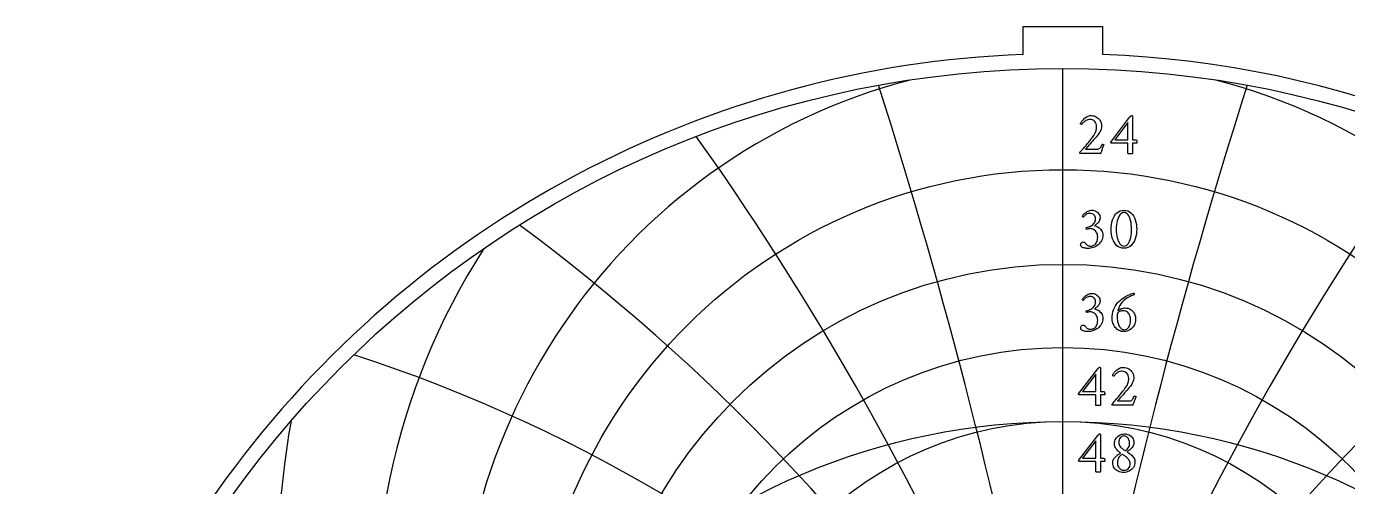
# Model space of a CAD drawing. Header units: millimetres. Extents: x -71 to 71, y -71 to 73.
# Drawn here: x -71.2 to 19.6, y 41.5 to 73.1 of the extents above; entities that cross this region are included whole.
import ezdxf

# ---------------------------------------------------------------- set-up
doc = ezdxf.new("R2010")
doc.units = ezdxf.units.MM
for name, color, linetype in [('CUT_OUTER', 1, 'Continuous'), ('ENGRAVE', 7, 'Continuous'), ('ENGRAVE_FINE', 8, 'Continuous'), ('TEXT', 5, 'Continuous')]:
    doc.layers.add(name, color=color, linetype=linetype)

msp = doc.modelspace()

# ---------------------------------------------------------------- linework, layer by layer
at = {"layer": 'CUT_OUTER'}
for points in [[(-2.73, 73.092), (2.73, 73.092), (2.73, 71.1674)], [(-2.73, 71.1674), (-2.73, 73.092)]]:
    msp.add_lwpolyline(points, dxfattribs=at)
for centre, radius, start, end in [((-0.0002, -0.0002), 71.2199, 143.788848, 87.803032), ((-0.0008, 0.001), 71.2187, 92.196158, 143.789292)]:
    msp.add_arc(centre, radius, start, end, dxfattribs=at)
at = {"layer": 'ENGRAVE'}
msp.add_lwpolyline([(0, -70.2), (0, 70.2)], dxfattribs=at)
for centre, radius in [((0, 0), 70.2), ((0, 26.7402), 36.5076), ((0, 24.7341), 32.0122), ((0, 23.1026), 27.9324), ((0, 0), 45.9522), ((0, 21.772), 24.1802)]:
    msp.add_circle(centre, radius, dxfattribs=at)
for centre, radius, start, end in [((0, 29.2236), 41.5365, 104.652903, 75.347097), ((0, 32.3304), 47.2611, 147.339419, 32.660581), ((0, 36.2734), 53.9128, 169.605342, 10.394658)]:
    msp.add_arc(centre, radius, start, end, dxfattribs=at)
at = {"layer": 'ENGRAVE_FINE'}
for centre, radius, start, end in [((-389.4722, -51.0351), 395.4804, 4.461368, 17.676322), ((-389.4722, -51.0351), 395.4804, 4.461368, 17.676322), ((389.4722, -51.0351), 395.4804, 162.323678, 175.538632), ((389.4722, -51.0351), 395.4804, 162.323678, 175.538632), ((-188.6815, -51.0351), 200.7907, 8.977692, 35.48643), ((-188.6815, -51.0351), 200.7907, 8.977692, 35.48643), ((188.6815, -51.0351), 200.7907, 144.51357, 171.022308), ((188.6815, -51.0351), 200.7907, 144.51357, 171.022308), ((-118.9476, -51.0351), 137.3489, 13.606314, 53.548789), ((-118.9476, -51.0351), 137.3489, 13.606314, 53.548789), ((118.9476, -51.0351), 137.3489, 126.451211, 166.393686), ((118.9476, -51.0351), 137.3489, 126.451211, 166.393686), ((-81.843, -51.0351), 106.8385, 18.409528, 71.93986), ((-81.843, -51.0351), 106.8385, 18.409528, 71.93986), ((81.843, -51.0351), 106.8385, 108.06014, 161.590472), ((81.843, -51.0351), 106.8385, 108.06014, 161.590472)]:
    msp.add_arc(centre, radius, start, end, dxfattribs=at)
at = {"layer": 'TEXT'}
for points in [[(2.8189, 64.9693), (2.7979, 64.9178), (2.7764, 64.8629), (2.7543, 64.8046), (2.7318, 64.743), (2.7094, 64.6809), (2.6882, 64.6211), (2.6679, 64.5636), (2.6487, 64.5085), (2.6316, 64.4589), (2.6176, 64.4182), (2.6067, 64.3862), (2.5989, 64.3631), (1.1957, 64.3631), (1.1893, 64.3679), (1.1827, 64.374), (1.1758, 64.3814), (1.1687, 64.3901), (1.1623, 64.3991), (1.1578, 64.4073), (1.1551, 64.4147), (1.1541, 64.4213), (1.2398, 64.5178), (1.3264, 64.6164), (1.4141, 64.7171), (1.5029, 64.8198), (1.5911, 64.9234), (1.6773, 65.0264), (1.7613, 65.1289), (1.8433, 65.2308), (1.9214, 65.3305), (1.9938, 65.426), (2.0605, 65.5173), (2.1215, 65.6045), (2.1782, 65.693), (2.2237, 65.7757), (2.2581, 65.8528), (2.2813, 65.9242), (2.2968, 65.9934), (2.3078, 66.0643), (2.3144, 66.1367), (2.3166, 66.2106), (2.3087, 66.3103), (2.2849, 66.4016), (2.2454, 66.4846), (2.19, 66.5593), (2.1224, 66.6211), (2.0462, 66.6652), (1.9615, 66.6917), (1.8682, 66.7005), (1.7899, 66.6961), (1.7167, 66.6829), (1.6487, 66.6608), (1.5859, 66.6299), (1.5286, 66.5939), (1.4769, 66.5562), (1.431, 66.5171), (1.3908, 66.4763), (1.3565, 66.4374), (1.3285, 66.4037), (1.3067, 66.3751), (1.2912, 66.3518), (1.2786, 66.3535), (1.2657, 66.3585), (1.2526, 66.3669), (1.2393, 66.3788), (1.2275, 66.3913), (1.219, 66.4021), (1.214, 66.4111), (1.2123, 66.4182), (1.2212, 66.4401), (1.2356, 66.4685), (1.2555, 66.5034), (1.2808, 66.5448), (1.3115, 66.59), (1.3477, 66.6362), (1.3894, 66.6834), (1.4365, 66.7316), (1.4882, 66.7786), (1.5439, 66.8219), (1.6034, 66.8616), (1.6669, 66.8977), (1.7342, 66.9277), (1.8054, 66.9491), (1.8806, 66.9619), (1.9596, 66.9662), (2.0549, 66.9601), (2.1459, 66.9418), (2.2324, 66.9113), (2.3145, 66.8686), (2.3903, 66.8164), (2.4578, 66.7571), (2.5169, 66.6908), (2.5678, 66.6175), (2.6086, 66.5394), (2.6378, 66.4587), (2.6553, 66.3754), (2.6612, 66.2895), (2.6573, 66.2036), (2.6456, 66.1203), (2.6262, 66.0396), (2.5989, 65.9615), (2.5649, 65.886), (2.5252, 65.8131), (2.4798, 65.7428), (2.4287, 65.6751), (2.3562, 65.5864), (2.2798, 65.495), (2.1994, 65.4007), (2.1152, 65.3035), (2.0303, 65.2064), (1.9476, 65.1125), (1.8673, 65.0217), (1.7893, 64.934), (1.7164, 64.8521), (1.6513, 64.7788), (1.594, 64.7141), (1.5444, 64.6579), (2.3498, 64.6579), (2.4073, 64.6627), (2.4593, 64.6771), (2.5059, 64.7011), (2.547, 64.7347), (2.5848, 64.7782), (2.6212, 64.8318), (2.6564, 64.8955), (2.6902, 64.9693), (2.6962, 64.9802), (2.7058, 64.988), (2.719, 64.9926), (2.7359, 64.9942), (2.7432, 64.9937), (2.7525, 64.9921), (2.7639, 64.9895), (2.7774, 64.9859), (2.7909, 64.9817), (2.8023, 64.9776), (2.8117, 64.9734), (2.8189, 64.9693)], [(4.7328, 66.9745), (4.7483, 66.973), (4.7614, 66.9683), (4.7721, 66.9605), (4.7806, 66.9496), (4.7869, 66.9371), (4.7915, 66.9247), (4.7942, 66.9122), (4.7951, 66.8998), (4.7951, 65.3014), (5.0359, 65.3014), (5.046, 65.2983), (5.0556, 65.289), (5.0647, 65.2734), (5.0733, 65.2516), (5.0805, 65.2256), (5.0857, 65.1976), (5.0888, 65.1675), (5.0899, 65.1353), (5.0891, 65.1141), (5.0868, 65.0959), (5.0829, 65.0809), (5.0774, 65.0689), (4.7951, 65.0689), (4.7951, 64.359), (4.7934, 64.3583), (4.7884, 64.3564), (4.7799, 64.3532), (4.7681, 64.3486), (4.7488, 64.3441), (4.7178, 64.3408), (4.6751, 64.3389), (4.6207, 64.3382), (4.5572, 64.3403), (4.5118, 64.3465), (4.4845, 64.3569), (4.4754, 64.3714), (4.4754, 65.0689), (3.3337, 65.0689), (3.324, 65.0758), (3.3156, 65.084), (3.3084, 65.0934), (3.3026, 65.1042), (3.2981, 65.1152), (3.2948, 65.1255), (3.2929, 65.135), (3.2922, 65.1436), (4.6124, 66.8707), (4.6239, 66.8841), (4.6374, 66.8993), (4.6529, 66.9163), (4.6706, 66.9351), (4.6885, 66.9523), (4.7048, 66.9646), (4.7196, 66.972), (4.7328, 66.9745)], [(4.4754, 66.4888), (3.5662, 65.3014), (4.4754, 65.3014)], [(2.0218, 60.4647), (2.075, 60.4609), (2.1308, 60.4496), (2.1892, 60.4308), (2.2502, 60.4045), (2.3102, 60.3709), (2.3659, 60.3303), (2.4171, 60.2827), (2.464, 60.228), (2.503, 60.1668), (2.5309, 60.0993), (2.5477, 60.0256), (2.5532, 59.9457), (2.5492, 59.8827), (2.5372, 59.8222), (2.517, 59.7643), (2.4889, 59.7091), (2.4552, 59.6569), (2.4183, 59.6084), (2.3784, 59.5635), (2.3353, 59.5223), (2.2918, 59.4849), (2.2507, 59.4517), (2.2119, 59.4226), (2.1754, 59.3977), (2.2346, 59.3855), (2.2958, 59.3655), (2.3592, 59.3378), (2.4245, 59.3022), (2.4885, 59.259), (2.5475, 59.2083), (2.6016, 59.15), (2.6508, 59.0843), (2.6917, 59.011), (2.7209, 58.9301), (2.7384, 58.8418), (2.7442, 58.7459), (2.7386, 58.6446), (2.7219, 58.5482), (2.694, 58.4567), (2.655, 58.3702), (2.6067, 58.2892), (2.5512, 58.2145), (2.4884, 58.146), (2.4183, 58.0837), (2.3424, 58.0281), (2.2621, 57.9794), (2.1774, 57.9378), (2.0883, 57.9031), (1.9964, 57.8759), (1.9035, 57.8564), (1.8096, 57.8447), (1.7146, 57.8409), (1.6727, 57.8423), (1.6259, 57.8466), (1.5741, 57.8537), (1.5174, 57.8637), (1.4597, 57.8768), (1.4048, 57.8933), (1.3528, 57.9131), (1.3036, 57.9363), (1.2943, 57.9446), (1.2828, 57.9571), (1.2694, 57.9737), (1.2538, 57.9945), (1.2393, 58.0176), (1.2289, 58.0412), (1.2226, 58.0653), (1.2206, 58.09), (1.2238, 58.1315), (1.2335, 58.1688), (1.2498, 58.202), (1.2725, 58.2311), (1.2993, 58.2547), (1.328, 58.2716), (1.3585, 58.2817), (1.3908, 58.2851), (1.4301, 58.2811), (1.465, 58.269), (1.4955, 58.2489), (1.5216, 58.2207), (1.5456, 58.1895), (1.5698, 58.16), (1.5943, 58.1324), (1.6191, 58.1066), (1.6496, 58.0797), (1.683, 58.0573), (1.7192, 58.0392), (1.7582, 58.0256), (1.7986, 58.0156), (1.8386, 58.0085), (1.8785, 58.0042), (1.918, 58.0028), (1.9721, 58.0065), (2.0265, 58.0178), (2.0811, 58.0366), (2.136, 58.063), (2.1888, 58.098), (2.2372, 58.1429), (2.2812, 58.1976), (2.3208, 58.2622), (2.3534, 58.3376), (2.3768, 58.4247), (2.3908, 58.5234), (2.3955, 58.6338), (2.3908, 58.7144), (2.3768, 58.79), (2.3534, 58.8607), (2.3208, 58.9265), (2.2807, 58.9866), (2.2351, 59.0402), (2.1841, 59.0872), (2.1277, 59.1279), (2.0676, 59.1605), (2.0057, 59.1839), (1.942, 59.1979), (1.8765, 59.2026), (1.8432, 59.2013), (1.8096, 59.1974), (1.7757, 59.1909), (1.7416, 59.1818), (1.7093, 59.1722), (1.6809, 59.1642), (1.6564, 59.1577), (1.6357, 59.1528), (1.6248, 59.1701), (1.6171, 59.1891), (1.6124, 59.2096), (1.6108, 59.2316), (1.6113, 59.2451), (1.6129, 59.2566), (1.6155, 59.2659), (1.6191, 59.2732), (1.699, 59.2942), (1.7769, 59.3199), (1.8527, 59.3502), (1.9263, 59.3853), (1.9955, 59.4253), (2.0576, 59.4709), (2.1128, 59.5219), (2.1609, 59.5783), (2.2, 59.641), (2.2279, 59.7106), (2.2446, 59.7873), (2.2502, 59.871), (2.2432, 59.9486), (2.2222, 60.0194), (2.1871, 60.0835), (2.1381, 60.1408), (2.0781, 60.1881), (2.0104, 60.2218), (1.9349, 60.242), (1.8516, 60.2488), (1.7893, 60.245), (1.7312, 60.2337), (1.6773, 60.2149), (1.6274, 60.1886), (1.5822, 60.1582), (1.5418, 60.1274), (1.5064, 60.096), (1.4759, 60.064), (1.4501, 60.0349), (1.4287, 60.0116), (1.4117, 59.9944), (1.3991, 59.9831), (1.3908, 59.9849), (1.3825, 59.9904), (1.3742, 59.9994), (1.3659, 60.0121), (1.3586, 60.0267), (1.3534, 60.0412), (1.3503, 60.0557), (1.3493, 60.0703), (1.3826, 60.1176), (1.4204, 60.1642), (1.4625, 60.21), (1.5091, 60.255), (1.5598, 60.2978), (1.6145, 60.337), (1.673, 60.3726), (1.7354, 60.4045), (1.8015, 60.4308), (1.8713, 60.4496), (1.9448, 60.4609), (2.0218, 60.4647)], [(4.1931, 60.4605), (4.3308, 60.4494), (4.4573, 60.4159), (4.5726, 60.3601), (4.6768, 60.282), (4.7694, 60.1853), (4.8501, 60.0739), (4.9189, 59.9477), (4.9757, 59.8066), (5.0202, 59.6547), (5.052, 59.4958), (5.0711, 59.3299), (5.0774, 59.1569), (5.0709, 58.984), (5.0515, 58.818), (5.019, 58.6591), (4.9736, 58.5072), (4.9159, 58.366), (4.8465, 58.2394), (4.7654, 58.1273), (4.6726, 58.0298), (4.5687, 57.9507), (4.4542, 57.8943), (4.329, 57.8604), (4.1931, 57.8492), (4.0608, 57.8604), (3.9378, 57.8943), (3.8242, 57.9507), (3.7198, 58.0298), (3.626, 58.1273), (3.5439, 58.2394), (3.4735, 58.366), (3.4147, 58.5072), (3.3684, 58.6591), (3.3353, 58.818), (3.3155, 58.984), (3.3088, 59.1569), (3.3153, 59.3299), (3.3348, 59.4958), (3.3672, 59.6547), (3.4126, 59.8066), (3.4705, 59.9477), (3.5403, 60.0739), (3.622, 60.1853), (3.7157, 60.282), (3.8203, 60.3601), (3.9347, 60.4159), (4.059, 60.4494), (4.1931, 60.4605)], [(4.2139, 60.3111), (4.1318, 60.3013), (4.0556, 60.2721), (3.9854, 60.2235), (3.9212, 60.1554), (3.8635, 60.0709), (3.8127, 59.9732), (3.769, 59.8623), (3.7323, 59.7381), (3.7032, 59.6037), (3.6825, 59.4621), (3.67, 59.3131), (3.6659, 59.1569), (3.67, 59.0024), (3.6825, 58.8544), (3.7032, 58.7128), (3.7323, 58.5778), (3.7685, 58.4526), (3.8107, 58.3406), (3.8588, 58.2419), (3.9129, 58.1564), (3.9722, 58.0874), (4.0359, 58.0381), (4.104, 58.0085), (4.1765, 57.9986), (4.264, 58.0087), (4.3436, 58.0391), (4.4155, 58.0897), (4.4796, 58.1605), (4.536, 58.2482), (4.5849, 58.3494), (4.6263, 58.4641), (4.6602, 58.5923), (4.6865, 58.7301), (4.7053, 58.8736), (4.7166, 59.0228), (4.7204, 59.1777), (4.7164, 59.3335), (4.7043, 59.4813), (4.6842, 59.621), (4.656, 59.7527), (4.6207, 59.8738), (4.5792, 59.982), (4.5315, 60.0773), (4.4775, 60.1595), (4.4182, 60.2258), (4.3545, 60.2732), (4.2864, 60.3016), (4.2139, 60.3111)], [(2.0218, 54.7535), (2.075, 54.7498), (2.1308, 54.7385), (2.1892, 54.7197), (2.2502, 54.6933), (2.3102, 54.6597), (2.3659, 54.6191), (2.4171, 54.5715), (2.464, 54.5169), (2.503, 54.4556), (2.5309, 54.3882), (2.5477, 54.3145), (2.5532, 54.2346), (2.5492, 54.1715), (2.5372, 54.1111), (2.517, 54.0532), (2.4889, 53.9979), (2.4552, 53.9458), (2.4183, 53.8973), (2.3784, 53.8524), (2.3353, 53.8111), (2.2918, 53.7737), (2.2507, 53.7405), (2.2119, 53.7115), (2.1754, 53.6866), (2.2346, 53.6744), (2.2958, 53.6544), (2.3592, 53.6266), (2.4245, 53.5911), (2.4885, 53.5479), (2.5475, 53.4971), (2.6016, 53.4389), (2.6508, 53.3731), (2.6917, 53.2998), (2.7209, 53.219), (2.7384, 53.1306), (2.7442, 53.0348), (2.7386, 52.9334), (2.7219, 52.837), (2.694, 52.7456), (2.655, 52.659), (2.6067, 52.5781), (2.5512, 52.5033), (2.4884, 52.4348), (2.4183, 52.3726), (2.3424, 52.3169), (2.2621, 52.2683), (2.1774, 52.2266), (2.0883, 52.192), (1.9964, 52.1647), (1.9035, 52.1453), (1.8096, 52.1336), (1.7146, 52.1297), (1.6727, 52.1311), (1.6259, 52.1354), (1.5741, 52.1425), (1.5174, 52.1525), (1.4597, 52.1656), (1.4048, 52.1821), (1.3528, 52.202), (1.3036, 52.2252), (1.2943, 52.2335), (1.2828, 52.2459), (1.2694, 52.2626), (1.2538, 52.2833), (1.2393, 52.3064), (1.2289, 52.33), (1.2226, 52.3542), (1.2206, 52.3788), (1.2238, 52.4203), (1.2335, 52.4577), (1.2498, 52.4909), (1.2725, 52.52), (1.2993, 52.5436), (1.328, 52.5604), (1.3585, 52.5706), (1.3908, 52.5739), (1.4301, 52.5699), (1.465, 52.5578), (1.4955, 52.5377), (1.5216, 52.5096), (1.5456, 52.4783), (1.5698, 52.4489), (1.5943, 52.4212), (1.6191, 52.3954), (1.6496, 52.3686), (1.683, 52.3461), (1.7192, 52.3281), (1.7582, 52.3145), (1.7986, 52.3045), (1.8386, 52.2973), (1.8785, 52.293), (1.918, 52.2916), (1.9721, 52.2954), (2.0265, 52.3067), (2.0811, 52.3255), (2.136, 52.3518), (2.1888, 52.3868), (2.2372, 52.4317), (2.2812, 52.4865), (2.3208, 52.5511), (2.3534, 52.6265), (2.3768, 52.7135), (2.3908, 52.8123), (2.3955, 52.9227), (2.3908, 53.0032), (2.3768, 53.0789), (2.3534, 53.1496), (2.3208, 53.2154), (2.2807, 53.2754), (2.2351, 53.329), (2.1841, 53.3761), (2.1277, 53.4167), (2.0676, 53.4494), (2.0057, 53.4728), (1.942, 53.4868), (1.8765, 53.4914), (1.8432, 53.4901), (1.8096, 53.4862), (1.7757, 53.4798), (1.7416, 53.4707), (1.7093, 53.4611), (1.6809, 53.453), (1.6564, 53.4465), (1.6357, 53.4416), (1.6248, 53.459), (1.6171, 53.4779), (1.6124, 53.4984), (1.6108, 53.5205), (1.6113, 53.534), (1.6129, 53.5454), (1.6155, 53.5547), (1.6191, 53.562), (1.699, 53.583), (1.7769, 53.6087), (1.8527, 53.6391), (1.9263, 53.6741), (1.9955, 53.7142), (2.0576, 53.7597), (2.1128, 53.8107), (2.1609, 53.8672), (2.2, 53.9298), (2.2279, 53.9995), (2.2446, 54.0762), (2.2502, 54.1598), (2.2432, 54.2374), (2.2222, 54.3083), (2.1871, 54.3724), (2.1381, 54.4297), (2.0781, 54.4769), (2.0104, 54.5107), (1.9349, 54.5309), (1.8516, 54.5376), (1.7893, 54.5339), (1.7312, 54.5226), (1.6773, 54.5038), (1.6274, 54.4774), (1.5822, 54.4471), (1.5418, 54.4162), (1.5064, 54.3848), (1.4759, 54.3529), (1.4501, 54.3237), (1.4287, 54.3005), (1.4117, 54.2832), (1.3991, 54.2719), (1.3908, 54.2738), (1.3825, 54.2792), (1.3742, 54.2883), (1.3659, 54.301), (1.3586, 54.3155), (1.3534, 54.3301), (1.3503, 54.3446), (1.3493, 54.3591), (1.3826, 54.4065), (1.4204, 54.4531), (1.4625, 54.4988), (1.5091, 54.5439), (1.5598, 54.5867), (1.6145, 54.6259), (1.673, 54.6614), (1.7354, 54.6933), (1.8015, 54.7197), (1.8713, 54.7385), (1.9448, 54.7498), (2.0218, 54.7535)], [(4.2596, 53.753), (4.3611, 53.7481), (4.4542, 53.7333), (4.5386, 53.7086), (4.6145, 53.6741), (4.6825, 53.6319), (4.7432, 53.5843), (4.7967, 53.5313), (4.8429, 53.4728), (4.8824, 53.4107), (4.916, 53.3472), (4.9437, 53.282), (4.9653, 53.2154), (4.9817, 53.1496), (4.9934, 53.0872), (5.0004, 53.0281), (5.0027, 52.9725), (4.9958, 52.8623), (4.9752, 52.7561), (4.9408, 52.6537), (4.8927, 52.5552), (4.833, 52.4634), (4.764, 52.3809), (4.6856, 52.3077), (4.5979, 52.2439), (4.5026, 52.1921), (4.4012, 52.1551), (4.2939, 52.1329), (4.1807, 52.1256), (4.0915, 52.1306), (4.0068, 52.1458), (3.9265, 52.1711), (3.8506, 52.2065), (3.7797, 52.2502), (3.7141, 52.3004), (3.6541, 52.3571), (3.5994, 52.4203), (3.5505, 52.4887), (3.5076, 52.561), (3.4706, 52.6371), (3.4396, 52.7172), (3.4151, 52.799), (3.3976, 52.8806), (3.3871, 52.962), (3.3836, 53.0431), (3.3898, 53.1967), (3.4085, 53.3461), (3.4396, 53.4914), (3.4832, 53.6326), (3.5387, 53.7673), (3.6057, 53.8931), (3.684, 54.0101), (3.7738, 54.1183), (3.8492, 54.1957), (3.93, 54.2699), (4.0163, 54.341), (4.108, 54.4089), (4.203, 54.473), (4.299, 54.5325), (4.396, 54.5872), (4.4941, 54.6373), (4.591, 54.6816), (4.6846, 54.7193), (4.7747, 54.7502), (4.8615, 54.7743), (4.8748, 54.7713), (4.8854, 54.7623), (4.8935, 54.7474), (4.8989, 54.7265), (4.9025, 54.7044), (4.9051, 54.6855), (4.9067, 54.6701), (4.9072, 54.658), (4.8407, 54.6352), (4.7697, 54.6082), (4.6943, 54.5771), (4.6145, 54.5418), (4.5324, 54.5013), (4.45, 54.4546), (4.3674, 54.4017), (4.2845, 54.3425), (4.2035, 54.2762), (4.1267, 54.2019), (4.0541, 54.1195), (3.9855, 54.0291), (3.923, 53.9296), (3.8683, 53.8199), (3.8213, 53.7002), (3.7821, 53.5703), (3.8376, 53.6114), (3.8963, 53.6476), (3.958, 53.6789), (4.0229, 53.7052), (4.0875, 53.7261), (4.1485, 53.741), (4.2058, 53.75), (4.2596, 53.753)], [(3.7489, 53.3918), (3.745, 53.3583), (3.7416, 53.3243), (3.7388, 53.2898), (3.7365, 53.2548), (3.7346, 53.2195), (3.7333, 53.1842), (3.7326, 53.1489), (3.7323, 53.1136), (3.7341, 53.0444), (3.7396, 52.9735), (3.7486, 52.9011), (3.7614, 52.8272), (3.7778, 52.7537), (3.7982, 52.6829), (3.8225, 52.6147), (3.8506, 52.549), (3.8827, 52.4877), (3.9186, 52.4323), (3.9584, 52.3828), (4.0022, 52.3394), (4.0496, 52.3039), (4.1008, 52.2786), (4.1555, 52.2635), (4.2139, 52.2584), (4.307, 52.2698), (4.3914, 52.3041), (4.4669, 52.3612), (4.5336, 52.4411), (4.5881, 52.5381), (4.627, 52.6466), (4.6503, 52.7665), (4.6581, 52.8978), (4.6549, 52.9834), (4.6451, 53.0659), (4.6289, 53.1453), (4.6062, 53.2216), (4.5765, 53.2927), (4.5393, 53.3565), (4.4945, 53.4131), (4.4422, 53.4624), (4.3818, 53.5023), (4.3125, 53.5309), (4.2344, 53.548), (4.1475, 53.5537), (4.1027, 53.552), (4.0556, 53.547), (4.0062, 53.5385), (3.9544, 53.5267), (3.9019, 53.5082), (3.8501, 53.4795), (3.7991, 53.4407), (3.7489, 53.3918)], [(2.5242, 49.6789), (2.5396, 49.6774), (2.5527, 49.6727), (2.5635, 49.6649), (2.5719, 49.654), (2.5783, 49.6416), (2.5828, 49.6291), (2.5855, 49.6167), (2.5865, 49.6042), (2.5865, 48.0058), (2.8272, 48.0058), (2.8374, 48.0027), (2.847, 47.9934), (2.8561, 47.9778), (2.8646, 47.956), (2.8719, 47.9301), (2.8771, 47.9021), (2.8802, 47.872), (2.8812, 47.8398), (2.8804, 47.8185), (2.8781, 47.8003), (2.8742, 47.7853), (2.8688, 47.7734), (2.5865, 47.7734), (2.5865, 47.0634), (2.5848, 47.0628), (2.5797, 47.0608), (2.5713, 47.0576), (2.5595, 47.053), (2.5401, 47.0485), (2.5091, 47.0453), (2.4664, 47.0433), (2.4121, 47.0427), (2.3485, 47.0447), (2.3031, 47.051), (2.2759, 47.0613), (2.2668, 47.0759), (2.2668, 47.7734), (1.1251, 47.7734), (1.1154, 47.7802), (1.1069, 47.7884), (1.0998, 47.7979), (1.0939, 47.8086), (1.0894, 47.8197), (1.0862, 47.8299), (1.0842, 47.8394), (1.0836, 47.8481), (2.4038, 49.5752), (2.4152, 49.5885), (2.4287, 49.6037), (2.4443, 49.6207), (2.4619, 49.6395), (2.4798, 49.6568), (2.4962, 49.6691), (2.5109, 49.6765), (2.5242, 49.6789)], [(2.2668, 49.1932), (1.3576, 48.0058), (2.2668, 48.0058)], [(5.0276, 47.6737), (5.0066, 47.6222), (4.985, 47.5673), (4.963, 47.5091), (4.9404, 47.4474), (4.9181, 47.3853), (4.8968, 47.3255), (4.8766, 47.268), (4.8574, 47.2129), (4.8403, 47.1633), (4.8262, 47.1226), (4.8154, 47.0907), (4.8076, 47.0676), (3.4043, 47.0676), (3.398, 47.0724), (3.3913, 47.0785), (3.3845, 47.0859), (3.3773, 47.0946), (3.371, 47.1035), (3.3664, 47.1117), (3.3637, 47.1191), (3.3628, 47.1257), (3.4484, 47.2222), (3.5351, 47.3208), (3.6228, 47.4215), (3.7115, 47.5243), (3.7998, 47.6278), (3.8859, 47.7308), (3.97, 47.8333), (4.052, 47.9353), (4.1301, 48.0349), (4.2025, 48.1304), (4.2692, 48.2217), (4.3301, 48.3089), (4.3868, 48.3974), (4.4324, 48.4802), (4.4667, 48.5572), (4.49, 48.6286), (4.5054, 48.6979), (4.5164, 48.7687), (4.5231, 48.8411), (4.5253, 48.915), (4.5173, 49.0147), (4.4936, 49.106), (4.454, 49.1891), (4.3986, 49.2638), (4.331, 49.3255), (4.2549, 49.3696), (4.1702, 49.3961), (4.0769, 49.4049), (3.9985, 49.4005), (3.9253, 49.3873), (3.8574, 49.3652), (3.7946, 49.3344), (3.7372, 49.2983), (3.6856, 49.2607), (3.6397, 49.2215), (3.5994, 49.1807), (3.5652, 49.1418), (3.5372, 49.1081), (3.5154, 49.0796), (3.4998, 49.0562), (3.4872, 49.0579), (3.4744, 49.0629), (3.4613, 49.0714), (3.4479, 49.0832), (3.4361, 49.0958), (3.4277, 49.1065), (3.4226, 49.1155), (3.4209, 49.1226), (3.4299, 49.1446), (3.4443, 49.173), (3.4641, 49.2079), (3.4894, 49.2492), (3.5202, 49.2944), (3.5564, 49.3406), (3.598, 49.3878), (3.6451, 49.4361), (3.6969, 49.483), (3.7525, 49.5264), (3.8121, 49.5661), (3.8755, 49.6021), (3.9429, 49.6321), (4.0141, 49.6535), (4.0892, 49.6664), (4.1682, 49.6706), (4.2636, 49.6645), (4.3545, 49.6462), (4.4411, 49.6158), (4.5232, 49.5731), (4.5989, 49.5208), (4.6664, 49.4615), (4.7256, 49.3952), (4.7764, 49.3219), (4.8173, 49.2438), (4.8465, 49.1631), (4.864, 49.0798), (4.8698, 48.9939), (4.8659, 48.908), (4.8543, 48.8247), (4.8348, 48.744), (4.8076, 48.6659), (4.7736, 48.5904), (4.7339, 48.5175), (4.6885, 48.4472), (4.6374, 48.3795), (4.5648, 48.2909), (4.4884, 48.1994), (4.4081, 48.1051), (4.3239, 48.0079), (4.2389, 47.9109), (4.1563, 47.8169), (4.076, 47.7261), (3.998, 47.6384), (3.9251, 47.5566), (3.86, 47.4833), (3.8026, 47.4185), (3.7531, 47.3623), (4.5585, 47.3623), (4.6159, 47.3671), (4.668, 47.3815), (4.7145, 47.4055), (4.7557, 47.4391), (4.7934, 47.4826), (4.8299, 47.5362), (4.865, 47.5999), (4.8989, 47.6737), (4.9049, 47.6846), (4.9145, 47.6924), (4.9277, 47.6971), (4.9446, 47.6986), (4.9518, 47.6981), (4.9612, 47.6965), (4.9726, 47.694), (4.9861, 47.6903), (4.9996, 47.6862), (5.011, 47.682), (5.0203, 47.6779), (5.0276, 47.6737)], [(2.5242, 45.1023), (2.5396, 45.1007), (2.5527, 45.0961), (2.5635, 45.0883), (2.5719, 45.0774), (2.5783, 45.0649), (2.5828, 45.0525), (2.5855, 45.04), (2.5865, 45.0276), (2.5865, 43.4292), (2.8272, 43.4292), (2.8374, 43.4261), (2.847, 43.4167), (2.8561, 43.4012), (2.8646, 43.3794), (2.8719, 43.3534), (2.8771, 43.3254), (2.8802, 43.2953), (2.8812, 43.2631), (2.8804, 43.2418), (2.8781, 43.2237), (2.8742, 43.2086), (2.8688, 43.1967), (2.5865, 43.1967), (2.5865, 42.4868), (2.5848, 42.4861), (2.5797, 42.4842), (2.5713, 42.4809), (2.5595, 42.4764), (2.5401, 42.4719), (2.5091, 42.4686), (2.4664, 42.4667), (2.4121, 42.466), (2.3485, 42.4681), (2.3031, 42.4743), (2.2759, 42.4847), (2.2668, 42.4992), (2.2668, 43.1967), (1.1251, 43.1967), (1.1154, 43.2036), (1.1069, 43.2117), (1.0998, 43.2212), (1.0939, 43.232), (1.0894, 43.243), (1.0862, 43.2533), (1.0842, 43.2627), (1.0836, 43.2714), (2.4038, 44.9985), (2.4152, 45.0119), (2.4287, 45.027), (2.4443, 45.044), (2.4619, 45.0628), (2.4798, 45.0801), (2.4962, 45.0924), (2.5109, 45.0998), (2.5242, 45.1023)], [(2.2668, 44.6166), (1.3576, 43.4292), (2.2668, 43.4292)], [(4.2139, 45.0981), (4.3033, 45.0937), (4.3888, 45.0805), (4.4704, 45.0584), (4.5481, 45.0276), (4.6201, 44.9884), (4.6846, 44.9414), (4.7415, 44.8867), (4.791, 44.8241), (4.8309, 44.7541), (4.8595, 44.6767), (4.8766, 44.5922), (4.8823, 44.5003), (4.8776, 44.424), (4.8636, 44.3529), (4.8403, 44.287), (4.8076, 44.2263), (4.7683, 44.1703), (4.7251, 44.1184), (4.678, 44.0706), (4.627, 44.027), (4.5747, 43.9871), (4.5237, 43.9502), (4.474, 43.9165), (4.4256, 43.8859), (4.4147, 43.8812), (4.4111, 43.8755), (4.4147, 43.8687), (4.4256, 43.861), (4.4878, 43.8252), (4.5496, 43.7842), (4.6113, 43.738), (4.6726, 43.6866), (4.7313, 43.6311), (4.7847, 43.5724), (4.833, 43.5107), (4.8761, 43.4458), (4.9115, 43.3786), (4.9368, 43.3098), (4.952, 43.2395), (4.957, 43.1676), (4.9503, 43.0685), (4.93, 42.9746), (4.8963, 42.8858), (4.8491, 42.8023), (4.7908, 42.7256), (4.724, 42.6575), (4.6486, 42.598), (4.5647, 42.547), (4.4748, 42.5061), (4.3815, 42.4769), (4.2849, 42.4594), (4.1848, 42.4536), (4.0778, 42.4588), (3.9767, 42.4743), (3.8816, 42.5003), (3.7925, 42.5366), (3.7112, 42.5823), (3.6394, 42.6362), (3.5773, 42.6985), (3.5247, 42.7691), (3.4829, 42.8467), (3.4531, 42.93), (3.4352, 43.019), (3.4292, 43.1137), (3.4329, 43.1785), (3.4438, 43.2403), (3.4619, 43.2989), (3.4874, 43.3545), (3.5182, 43.4069), (3.5527, 43.4562), (3.5909, 43.5024), (3.6327, 43.5454), (3.6764, 43.5854), (3.7204, 43.6222), (3.7646, 43.656), (3.8091, 43.6866), (3.8518, 43.7144), (3.8906, 43.7395), (3.9255, 43.7621), (3.9565, 43.7821), (3.9627, 43.788), (3.9648, 43.7935), (3.9627, 43.7984), (3.9565, 43.8028), (3.9141, 43.8305), (3.8698, 43.8636), (3.8238, 43.9021), (3.7759, 43.9461), (3.7289, 43.9947), (3.6856, 44.0473), (3.6459, 44.1037), (3.6098, 44.164), (3.5799, 44.2279), (3.5585, 44.2948), (3.5456, 44.3649), (3.5413, 44.438), (3.5472, 44.5237), (3.5647, 44.6062), (3.5939, 44.6856), (3.6347, 44.7619), (3.6852, 44.8331), (3.7432, 44.8973), (3.8087, 44.9545), (3.8818, 45.0047), (3.9601, 45.0456), (4.0416, 45.0748), (4.1262, 45.0923), (4.2139, 45.0981)], [(4.1931, 44.957), (4.1232, 44.9487), (4.0587, 44.9238), (3.9997, 44.8823), (3.9461, 44.8241), (3.9016, 44.7546), (3.8698, 44.6788), (3.8508, 44.5968), (3.8444, 44.5086), (3.8489, 44.4348), (3.8626, 44.3669), (3.8853, 44.3051), (3.917, 44.2491), (3.9551, 44.1987), (3.9964, 44.1531), (4.0412, 44.1125), (4.0893, 44.0768), (4.1376, 44.0449), (4.1828, 44.0156), (4.2248, 43.9889), (4.2637, 43.9647), (4.2684, 43.9629), (4.2741, 43.9616), (4.2808, 43.9609), (4.2886, 43.9606), (4.2904, 43.9606), (4.2917, 43.9606), (4.2925, 43.9606), (4.2928, 43.9606), (4.2987, 43.9609), (4.3042, 43.9616), (4.3091, 43.9629), (4.3135, 43.9647), (4.3727, 44.0089), (4.4256, 44.0582), (4.4723, 44.1126), (4.5128, 44.1723), (4.5455, 44.2372), (4.5688, 44.3073), (4.5829, 44.3825), (4.5875, 44.4629), (4.5845, 44.5226), (4.5756, 44.5813), (4.5607, 44.6389), (4.5398, 44.6954), (4.5135, 44.7491), (4.4822, 44.7982), (4.446, 44.8426), (4.4049, 44.8823), (4.3589, 44.9149), (4.3083, 44.9383), (4.2531, 44.9523), (4.1931, 44.957)], [(4.1931, 42.5989), (4.2877, 42.6067), (4.3722, 42.63), (4.4465, 42.6689), (4.5107, 42.7234), (4.5625, 42.7906), (4.5995, 42.8677), (4.6217, 42.9546), (4.629, 43.0514), (4.6246, 43.1128), (4.6114, 43.1723), (4.5893, 43.23), (4.5585, 43.286), (4.5216, 43.3394), (4.4817, 43.3897), (4.4386, 43.437), (4.3924, 43.4811), (4.3454, 43.5217), (4.3, 43.5584), (4.2562, 43.5912), (4.2139, 43.6202), (4.1763, 43.6446), (4.1464, 43.6638), (4.1244, 43.6778), (4.1101, 43.6866), (4.1023, 43.6902), (4.0956, 43.6928), (4.0899, 43.6944), (4.0852, 43.6949), (4.0795, 43.6946), (4.0748, 43.6939), (4.0712, 43.6926), (4.0686, 43.6907), (3.9911, 43.637), (3.9248, 43.5797), (3.8697, 43.5187), (3.8257, 43.4541), (3.7921, 43.3838), (3.7681, 43.3057), (3.7537, 43.2198), (3.7489, 43.1261), (3.7531, 43.0461), (3.7655, 42.972), (3.7863, 42.9039), (3.8153, 42.8417), (3.8508, 42.7861), (3.8906, 42.7374), (3.9348, 42.6958), (3.9835, 42.6611), (4.0347, 42.6339), (4.0867, 42.6144), (4.1395, 42.6028), (4.1931, 42.5989)]]:
    msp.add_lwpolyline(points, close=True, dxfattribs=at)

doc.saveas('drawing.dxf')
